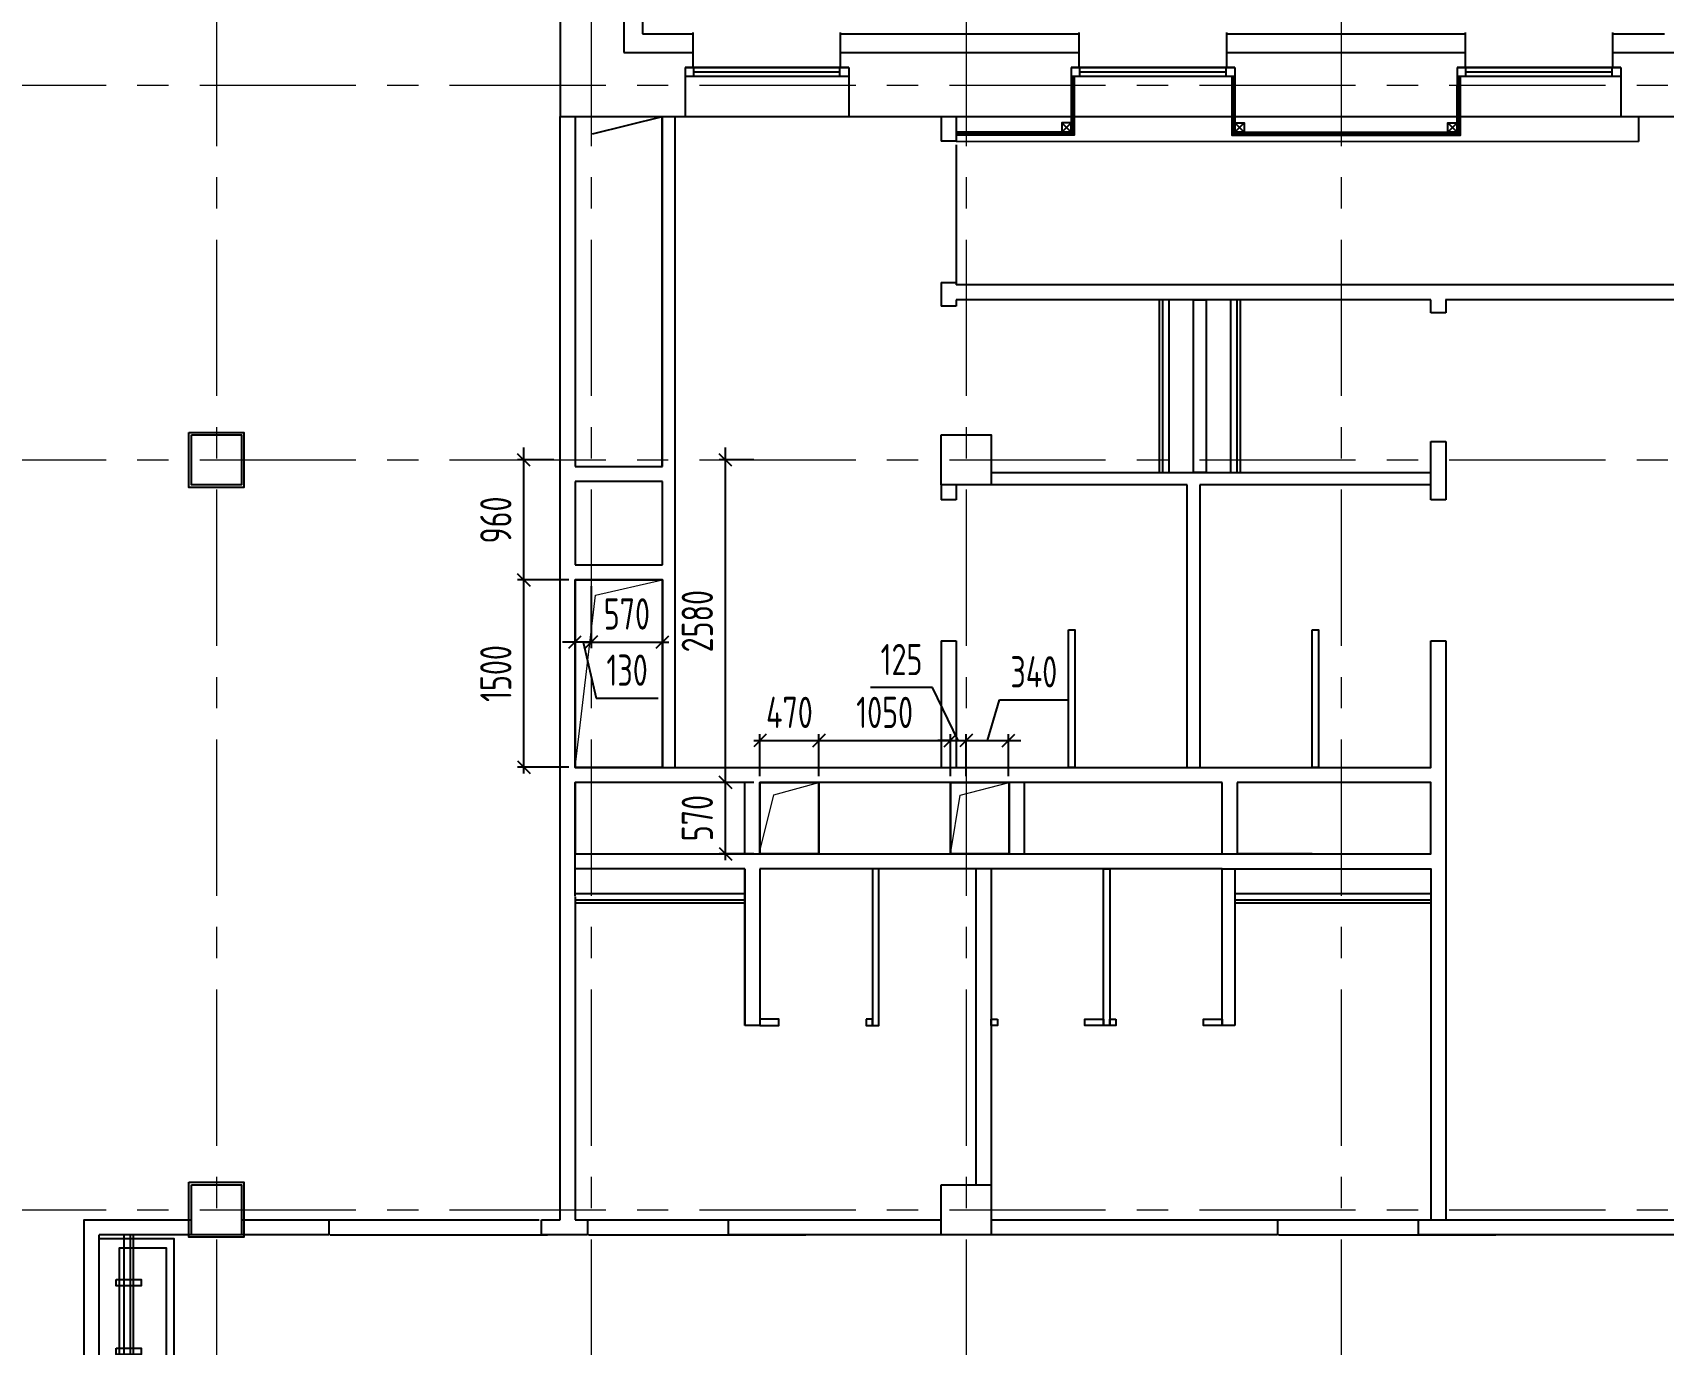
# Model space of a CAD drawing. Header units: millimetres. Extents: x 0 to 8967983, y -224399 to 13801.
# Drawn here: x 64122 to 77173, y -182259 to -171761 of the extents above; entities that cross this region are included whole.
import ezdxf
from ezdxf import colors
from ezdxf.entities.mleader import LeaderData, LeaderLine
from ezdxf.math import Vec2, Vec3

# ---------------------------------------------------------------- set-up
doc = ezdxf.new("R2010")
doc.units = ezdxf.units.MM
doc.header["$LTSCALE"] = 10
doc.linetypes.add('ADSK_Скрыто', pattern=[6, 3, -3])
doc.linetypes.add('CENTER', pattern=[2, 1.25, -0.25, 0.25, -0.25])
for name, color, linetype, lineweight in [('013', 7, 'Continuous', 13), ('АР_Оси', 142, 'Continuous', 9), ('Эвакуация', 7, 'Continuous', 9)]:
    doc.layers.add(name, color=color, linetype=linetype, lineweight=lineweight)
for name, color, linetype in [('АР_новое окно', 160, 'Continuous'), ('Архитектура', 251, 'Continuous'), ('М_проемы ОВ нч', 210, 'Continuous')]:
    doc.layers.add(name, color=color, linetype=linetype)
doc.layers.get('0').off()
doc.layers.get('0').freeze()
doc.styles.add('ISOCPEUR', font='isocpeur.TTF', dxfattribs={"width": 0.7})
doc.styles.add('ГОСТ 2.304', font='isocpeur.TTF', dxfattribs={"width": 0.7})
doc.dimstyles.new('СПДС', dxfattribs={"dimscale": 100, "dimtxt": 2.5, "dimasz": 1, "dimexe": 1.5, "dimexo": 0, "dimgap": 1, "dimtad": 1, "dimdec": 0, "dimrnd": 5, "dimtxsty": 'ГОСТ 2.304', "dimblk": 'OBLIQUE', "dimcen": 2.5, "dimdle": 1, "dimadec": 0, "dimazin": 2, "dimtfac": 0.75, "dimtdec": 0, "dimtmove": 1, "dimatfit": 3, "dimfxl": 1, "dimtolj": 1, "dimarcsym": 1})

# ---------------------------------------------------------------- blocks, each defined once
blk = doc.blocks.new('*U113')
at = {"layer": 'АР_новое окно', "lineweight": 20}
for p, q in [((0, 1310), (-70, 1310)), ((0, 0), (-70, 0))]:
    blk.add_line(p, q, dxfattribs=at)
at = {"layer": 'АР_новое окно'}
for p, q in [((-70, 1310), (-70, 0)), ((-70, 0), (-70, 1310)), ((0, 1310), (0, 0)), ((0, 1240), (-70, 1240)), ((-35, 1240), (-35, 70)), ((0, 70), (-70, 70))]:
    blk.add_line(p, q, dxfattribs=at)
blk = doc.blocks.new('раковина столовая 2')
for points in [[(970112, -22806), (970112, -17236), (969512, -17236), (969512, -22806)], [(969572, -22746), (969572, -17314), (969952, -17314), (969952, -22746)], [(969975, -17564), (969775, -17564), (969775, -17614), (969975, -17614)], [(969975, -18114), (969775, -18114), (969775, -18164), (969975, -18164)], [(969975, -18664), (969775, -18664), (969775, -18714), (969975, -18714)], [(969975, -19214), (969775, -19214), (969775, -19264), (969975, -19264)], [(969975, -19764), (969775, -19764), (969775, -19814), (969975, -19814)], [(969975, -20314), (969775, -20314), (969775, -20364), (969975, -20364)], [(969975, -20864), (969775, -20864), (969775, -20914), (969975, -20914)], [(969975, -21414), (969775, -21414), (969775, -21464), (969975, -21464)], [(969975, -21964), (969775, -21964), (969775, -22014), (969975, -22014)], [(969975, -22514), (969775, -22514), (969775, -22564), (969975, -22564)]]:
    blk.add_lwpolyline(points, close=True)
blk = doc.blocks.new('232_Отверстие_Задание_на_отверстие_в_перекрытии_Спр_v3 - Тип1_1_ОВ-3252124-310_В_ОП_01_0_000')
at = {"layer": 'Эвакуация', "linetype": 'ADSK_Скрыто', "true_color": 0xff8040}
blk.add_hatch(color=11, dxfattribs=at).paths.add_polyline_path([(-157, -285), (300, -285), (300, -283), (-300, -283), (-300, -285)])
at = {"layer": 'Эвакуация', "lineweight": 18}
for p, q in [((-300, 285), (-300, -285)), ((-300, 285), (-300, -285)), ((-300, -285), (-299, -283)), ((-300, -285), (300, -285)), ((300, -285), (300, -283))]:
    blk.add_line(p, q, dxfattribs=at)
at = {"layer": 'Эвакуация'}
for p, q in [((-300, -285), (-300, 285)), ((300, -285), (-300, -285)), ((300, -283), (300, -285))]:
    blk.add_line(p, q, dxfattribs=at)
blk = doc.blocks.new('_DOTSMALL')
at = {"color": 0, "linetype": 'ByBlock', "const_width": 0.5}
blk.add_lwpolyline([(-0.0625, 0, 1), (0.0625, 0, 1)], format="xyb", close=True, dxfattribs=at)
blk = doc.blocks.new('A$Ce02d65bd')
at = {"ltscale": 100}
for points in [[(0, 0), (0, 75), (75, 75), (75, 0), (0, 0)], [(0, 0), (75, 75)], [(0, 75), (75, 0)]]:
    blk.add_lwpolyline(points, dxfattribs=at)
blk = doc.blocks.new('_Oblique')
at = {"color": 0, "linetype": 'ByBlock', "lineweight": -2}
blk.add_line((-0.5, -0.5), (0.5, 0.5), dxfattribs=at)
blk = doc.blocks.new('*D308')
at = {"layer": '013', "color": 0, "linetype": 'ByBlock', "lineweight": -2, "transparency": 16777216}
for p, q in [((69667, -178383), (69667, -177711)), ((69893, -177761), (69617, -177761)), ((69893, -178333), (69617, -178333))]:
    blk.add_line(p, q, dxfattribs=at)
at = {"layer": 'Defpoints', "color": 0, "linetype": 'ByBlock', "transparency": 16777216}
for p in [(69667, -177761), (69943, -177761), (69943, -178333)]:
    blk.add_point(p, dxfattribs=at)
at = {"layer": '013', "color": 0, "linetype": 'ByBlock', "lineweight": -2, "transparency": 16777216, "xscale": 100, "yscale": 100, "zscale": 100}
for p, rotation in [((69667, -177761), 90), ((69667, -178333), 270)]:
    blk.add_blockref('_Oblique', p, dxfattribs=dict(at, rotation=rotation))
at = {"layer": '013', "color": 0, "linetype": 'ByBlock', "transparency": 16777216, "insert": (69442, -178047), "char_height": 250, "attachment_point": 5, "rotation": 90, "style": 'ГОСТ 2.304'}
blk.add_mtext('\\A1;570', dxfattribs=at)
blk = doc.blocks.new('*D309')
at = {"layer": '013', "color": 0, "linetype": 'ByBlock', "lineweight": -2, "transparency": 16777216}
for p, q in [((69893, -177426), (70465, -177426)), ((69943, -177711), (69943, -177376)), ((70415, -177711), (70415, -177376))]:
    blk.add_line(p, q, dxfattribs=at)
at = {"layer": 'Defpoints', "color": 0, "linetype": 'ByBlock', "transparency": 16777216}
for p in [(70415, -177426), (69943, -177761), (70415, -177761)]:
    blk.add_point(p, dxfattribs=at)
at = {"layer": '013', "color": 0, "linetype": 'ByBlock', "lineweight": -2, "transparency": 16777216, "xscale": 100, "yscale": 100, "zscale": 100, "rotation": 180}
blk.add_blockref('_Oblique', (69943, -177426), dxfattribs=at)
at = {"layer": '013', "color": 0, "linetype": 'ByBlock', "lineweight": -2, "transparency": 16777216, "xscale": 100, "yscale": 100, "zscale": 100}
blk.add_blockref('_Oblique', (70415, -177426), dxfattribs=at)
at = {"layer": '013', "color": 0, "linetype": 'ByBlock', "transparency": 16777216, "insert": (70179, -177201), "char_height": 250, "attachment_point": 5, "style": 'ГОСТ 2.304'}
blk.add_mtext('\\A1;470', dxfattribs=at)
blk = doc.blocks.new('*D331')
at = {"layer": '013', "color": 0, "linetype": 'ByBlock', "lineweight": -2, "transparency": 16777216}
for p, q in [((71325, -177003), (70827, -177003)), ((71530, -177426), (71325, -177003)), ((71467, -177426), (71367, -177426)), ((71467, -177711), (71467, -177376)), ((71467, -177426), (71593, -177426)), ((71467, -177426), (71593, -177426)), ((71593, -177711), (71593, -177376)), ((71593, -177426), (71693, -177426))]:
    blk.add_line(p, q, dxfattribs=at)
at = {"layer": 'Defpoints', "color": 0, "linetype": 'ByBlock', "transparency": 16777216}
for p in [(71593, -177426), (71467, -177761), (71593, -177761)]:
    blk.add_point(p, dxfattribs=at)
at = {"layer": '013', "color": 0, "linetype": 'ByBlock', "lineweight": -2, "transparency": 16777216, "xscale": 100, "yscale": 100, "zscale": 100}
blk.add_blockref('_Oblique', (71467, -177426), dxfattribs=at)
at = {"layer": '013', "color": 0, "linetype": 'ByBlock', "lineweight": -2, "transparency": 16777216, "xscale": 100, "yscale": 100, "zscale": 100, "rotation": 180}
blk.add_blockref('_Oblique', (71593, -177426), dxfattribs=at)
at = {"layer": '013', "color": 0, "linetype": 'ByBlock', "transparency": 16777216, "insert": (71076, -176778), "char_height": 250, "attachment_point": 5, "style": 'ГОСТ 2.304'}
blk.add_mtext('\\A1;125', dxfattribs=at)
blk = doc.blocks.new('*D332')
at = {"layer": '013', "color": 0, "linetype": 'ByBlock', "lineweight": -2, "transparency": 16777216}
for p, q in [((68413, -176141), (68004, -176141)), ((68054, -177689), (68054, -176091)), ((68413, -177639), (68004, -177639))]:
    blk.add_line(p, q, dxfattribs=at)
at = {"layer": 'Defpoints', "color": 0, "linetype": 'ByBlock', "transparency": 16777216}
for p in [(68054, -176141), (68463, -176141), (68463, -177639)]:
    blk.add_point(p, dxfattribs=at)
at = {"layer": '013', "color": 0, "linetype": 'ByBlock', "lineweight": -2, "transparency": 16777216, "xscale": 100, "yscale": 100, "zscale": 100}
for p, rotation in [((68054, -176141), 90), ((68054, -177639), 270)]:
    blk.add_blockref('_Oblique', p, dxfattribs=dict(at, rotation=rotation))
at = {"layer": '013', "color": 0, "linetype": 'ByBlock', "transparency": 16777216, "insert": (67829, -176890), "char_height": 250, "attachment_point": 5, "rotation": 90, "style": 'ГОСТ 2.304'}
blk.add_mtext('\\A1;1500', dxfattribs=at)
blk = doc.blocks.new('*D333')
at = {"layer": '013', "color": 0, "linetype": 'ByBlock', "lineweight": -2, "transparency": 16777216}
for p, q in [((68593, -176191), (68593, -176688)), ((69163, -176191), (69163, -176688)), ((68543, -176638), (69213, -176638))]:
    blk.add_line(p, q, dxfattribs=at)
at = {"layer": 'Defpoints', "color": 0, "linetype": 'ByBlock', "transparency": 16777216}
for p in [(68593, -176141), (69163, -176141), (69163, -176638)]:
    blk.add_point(p, dxfattribs=at)
at = {"layer": '013', "color": 0, "linetype": 'ByBlock', "lineweight": -2, "transparency": 16777216, "xscale": 100, "yscale": 100, "zscale": 100, "rotation": 180}
blk.add_blockref('_Oblique', (68593, -176638), dxfattribs=at)
at = {"layer": '013', "color": 0, "linetype": 'ByBlock', "lineweight": -2, "transparency": 16777216, "xscale": 100, "yscale": 100, "zscale": 100}
blk.add_blockref('_Oblique', (69163, -176638), dxfattribs=at)
at = {"layer": '013', "color": 0, "linetype": 'ByBlock', "transparency": 16777216, "insert": (68878, -176413), "char_height": 250, "attachment_point": 5, "style": 'ГОСТ 2.304'}
blk.add_mtext('\\A1;570', dxfattribs=at)
blk = doc.blocks.new('*D472')
at = {"layer": '013', "color": 0, "linetype": 'ByBlock', "lineweight": -2, "transparency": 16777216}
for p, q in [((68054, -176241), (68054, -175081)), ((68293, -175181), (68004, -175181)), ((68413, -176141), (68004, -176141))]:
    blk.add_line(p, q, dxfattribs=at)
at = {"layer": 'Defpoints', "color": 0, "linetype": 'ByBlock', "transparency": 16777216}
for p in [(68054, -175181), (68343, -175181), (68463, -176141)]:
    blk.add_point(p, dxfattribs=at)
at = {"layer": '013', "color": 0, "linetype": 'ByBlock', "lineweight": -2, "transparency": 16777216, "xscale": 100, "yscale": 100, "zscale": 100}
for p, rotation in [((68054, -175181), 90), ((68054, -176141), 270)]:
    blk.add_blockref('_Oblique', p, dxfattribs=dict(at, rotation=rotation))
at = {"layer": '013', "color": 0, "linetype": 'ByBlock', "transparency": 16777216, "insert": (67829, -175661), "char_height": 250, "attachment_point": 5, "rotation": 90, "style": 'ГОСТ 2.304'}
blk.add_mtext('\\A1;960', dxfattribs=at)
blk = doc.blocks.new('*D473')
at = {"layer": '013', "color": 0, "linetype": 'ByBlock', "lineweight": -2, "transparency": 16777216}
for p, q in [((68463, -176191), (68463, -176688)), ((68593, -176191), (68593, -176688)), ((68463, -176638), (68363, -176638)), ((68593, -176638), (68463, -176638)), ((68593, -176638), (68463, -176638)), ((68528, -176638), (68631, -177088)), ((68593, -176638), (68693, -176638)), ((68631, -177088), (69128, -177088))]:
    blk.add_line(p, q, dxfattribs=at)
at = {"layer": 'Defpoints', "color": 0, "linetype": 'ByBlock', "transparency": 16777216}
for p in [(68463, -176141), (68593, -176141), (68463, -176638)]:
    blk.add_point(p, dxfattribs=at)
at = {"layer": '013', "color": 0, "linetype": 'ByBlock', "lineweight": -2, "transparency": 16777216, "xscale": 100, "yscale": 100, "zscale": 100}
blk.add_blockref('_Oblique', (68463, -176638), dxfattribs=at)
at = {"layer": '013', "color": 0, "linetype": 'ByBlock', "lineweight": -2, "transparency": 16777216, "xscale": 100, "yscale": 100, "zscale": 100, "rotation": 180}
blk.add_blockref('_Oblique', (68593, -176638), dxfattribs=at)
at = {"layer": '013', "color": 0, "linetype": 'ByBlock', "transparency": 16777216, "insert": (68880, -176863), "char_height": 250, "attachment_point": 5, "style": 'ГОСТ 2.304'}
blk.add_mtext('\\A1;130', dxfattribs=at)
blk = doc.blocks.new('*D474')
at = {"layer": '013', "color": 0, "linetype": 'ByBlock', "lineweight": -2, "transparency": 16777216}
for p, q in [((70315, -177426), (71567, -177426)), ((70415, -177711), (70415, -177376)), ((71467, -177711), (71467, -177376))]:
    blk.add_line(p, q, dxfattribs=at)
at = {"layer": 'Defpoints', "color": 0, "linetype": 'ByBlock', "transparency": 16777216}
for p in [(71467, -177426), (70415, -177761), (71467, -177761)]:
    blk.add_point(p, dxfattribs=at)
at = {"layer": '013', "color": 0, "linetype": 'ByBlock', "lineweight": -2, "transparency": 16777216, "xscale": 100, "yscale": 100, "zscale": 100, "rotation": 180}
blk.add_blockref('_Oblique', (70415, -177426), dxfattribs=at)
at = {"layer": '013', "color": 0, "linetype": 'ByBlock', "lineweight": -2, "transparency": 16777216, "xscale": 100, "yscale": 100, "zscale": 100}
blk.add_blockref('_Oblique', (71467, -177426), dxfattribs=at)
at = {"layer": '013', "color": 0, "linetype": 'ByBlock', "transparency": 16777216, "insert": (70941, -177201), "char_height": 250, "attachment_point": 5, "style": 'ГОСТ 2.304'}
blk.add_mtext('\\A1;1050', dxfattribs=at)
blk = doc.blocks.new('*D475')
at = {"layer": '013', "color": 0, "linetype": 'ByBlock', "lineweight": -2, "transparency": 16777216}
for p, q in [((71763, -177426), (71860, -177101)), ((71860, -177101), (72410, -177101)), ((71493, -177426), (72032, -177426)), ((71593, -177711), (71593, -177376)), ((71932, -177711), (71932, -177376))]:
    blk.add_line(p, q, dxfattribs=at)
at = {"layer": 'Defpoints', "color": 0, "linetype": 'ByBlock', "transparency": 16777216}
for p in [(71932, -177426), (71593, -177761), (71932, -177761)]:
    blk.add_point(p, dxfattribs=at)
at = {"layer": '013', "color": 0, "linetype": 'ByBlock', "lineweight": -2, "transparency": 16777216, "xscale": 100, "yscale": 100, "zscale": 100, "rotation": 180}
blk.add_blockref('_Oblique', (71593, -177426), dxfattribs=at)
at = {"layer": '013', "color": 0, "linetype": 'ByBlock', "lineweight": -2, "transparency": 16777216, "xscale": 100, "yscale": 100, "zscale": 100}
blk.add_blockref('_Oblique', (71932, -177426), dxfattribs=at)
at = {"layer": '013', "color": 0, "linetype": 'ByBlock', "transparency": 16777216, "insert": (72135, -176876), "char_height": 250, "attachment_point": 5, "style": 'ГОСТ 2.304'}
blk.add_mtext('\\A1;340', dxfattribs=at)
blk = doc.blocks.new('*D476')
at = {"layer": '013', "color": 0, "linetype": 'ByBlock', "lineweight": -2, "transparency": 16777216}
for p, q in [((69667, -177861), (69667, -175081)), ((69893, -175181), (69617, -175181)), ((69893, -177761), (69617, -177761))]:
    blk.add_line(p, q, dxfattribs=at)
at = {"layer": 'Defpoints', "color": 0, "linetype": 'ByBlock', "transparency": 16777216}
for p in [(69667, -175181), (69943, -175181), (69943, -177761)]:
    blk.add_point(p, dxfattribs=at)
at = {"layer": '013', "color": 0, "linetype": 'ByBlock', "lineweight": -2, "transparency": 16777216, "xscale": 100, "yscale": 100, "zscale": 100}
for p, rotation in [((69667, -175181), 90), ((69667, -177761), 270)]:
    blk.add_blockref('_Oblique', p, dxfattribs=dict(at, rotation=rotation))
at = {"layer": '013', "color": 0, "linetype": 'ByBlock', "transparency": 16777216, "insert": (69442, -176471), "char_height": 250, "attachment_point": 5, "rotation": 90, "style": 'ГОСТ 2.304'}
blk.add_mtext('\\A1;2580', dxfattribs=at)

msp = doc.modelspace()

# ---------------------------------------------------------------- linework, layer by layer
at = {"layer": '013', "color": 1, "linetype": 'ByBlock'}
for points in [[(68463.3, -177640.8), (68627.6, -176262.8), (69163.5, -176140.8)], [(69935.6, -178333.1), (70054.2, -177862), (70414.7, -177761.2)], [(71467, -178332.7), (71545.1, -177863.4), (71938.2, -177760.8)]]:
    msp.add_lwpolyline(points, dxfattribs=at)
at = {"layer": 'АР_Оси', "linetype": 'CENTER', "ltscale": 100}
for p, q in [((65593.5, -165418.4), (65593.5, -218939.1)), ((68593.5, -165418.4), (68593.5, -218927.5)), ((71593.5, -165418.4), (71593.5, -218916)), ((74593.5, -165418.4), (74593.5, -218904.4)), ((41459.8, -172180.9), (116782.1, -172180.9)), ((41459.8, -175180.9), (116782.1, -175180.9)), ((41459.8, -175180.9), (116782.1, -175180.9)), ((41459.8, -181180.9), (116782.1, -181180.9))]:
    msp.add_line(p, q, dxfattribs=at)
at = {"layer": 'Архитектура', "lineweight": 25, "transparency": 33554684}
for p, q in [((68343.5, -171635.7), (68343.5, -172430.9)), ((68853.5, -171635.7), (68853.5, -171920.9)), ((69003.5, -171635.7), (69003.5, -171770.9)), ((69003.5, -171770.9), (69408.5, -171770.9)), ((70588.5, -171770.9), (72498.5, -171770.9)), ((73678.5, -171770.9), (75588.5, -171770.9)), ((76768.5, -171770.9), (77183.5, -171770.9)), ((68853.5, -171920.9), (69408.5, -171920.9)), ((69408.5, -172039.8), (69408.5, -171920.9)), ((70588.5, -171920.9), (72498.5, -171920.9)), ((70588.5, -172039.8), (70588.5, -171920.9)), ((72498.5, -172039.8), (72498.5, -171920.9)), ((73678.5, -171920.9), (75588.5, -171920.9)), ((73678.5, -172039.8), (73678.5, -171920.9)), ((75588.5, -172039.8), (75588.5, -171920.9)), ((76768.5, -171920.9), (77333.5, -171920.9)), ((76768.5, -172039.8), (76768.5, -171920.9)), ((69343.5, -172039.8), (69343.5, -172430.9)), ((69343.5, -172039.8), (69408.5, -172039.8)), ((70588.5, -172039.8), (70653.5, -172039.8)), ((70653.5, -172039.8), (70653.5, -172430.9)), ((72433.5, -172039.8), (72433.5, -172430.9)), ((72433.5, -172039.8), (72498.5, -172039.8)), ((73678.5, -172039.8), (73743.5, -172039.8)), ((73743.5, -172039.8), (73743.5, -172430.9)), ((73743.5, -172046.8), (73743.5, -172556.6)), ((75523.5, -172039.8), (75523.5, -172430.9)), ((75523.5, -172039.8), (75588.5, -172039.8)), ((76768.5, -172039.8), (76833.5, -172039.8)), ((76833.5, -172039.8), (76833.5, -172430.9)), ((68343.5, -172430.9), (69343.5, -172430.9)), ((68603.5, -172570.9), (69163.5, -172430.9)), ((69157.9, -172433.2), (69157.9, -175233.2)), ((69163.5, -175230.9), (69163.5, -172430.9)), ((69343.5, -172430.9), (70653.5, -172430.9)), ((70653.5, -172430.9), (72433.5, -172430.9)), ((72433.5, -172430.9), (73743.5, -172430.9)), ((73743.5, -172430.9), (75523.5, -172430.9)), ((75523.5, -172430.9), (76833.5, -172430.9)), ((76833.5, -172430.9), (77943.5, -172430.9)), ((76975.3, -172430.9), (76975.3, -172630.9)), ((71513.5, -172630.7), (76975.3, -172630.9)), ((71513.5, -172658.2), (71513.5, -173780.6)), ((77793.5, -173900.6), (75429.3, -173900.6)), ((69061.7, -176141.2), (69063.3, -176140.8)), ((68463.3, -177640.8), (68463.5, -177638.5)), ((69823.4, -177761.2), (68463.5, -177761.2)), ((71894, -177763.5), (71938.2, -177760.8)), ((69823.4, -178333.1), (74240.1, -178333.1)), ((66493.5, -181260.9), (68176.5, -181260.9)), ((68561.1, -181260.9), (70244.1, -181260.9)), ((74084.2, -181260.9), (75767.2, -181260.9)), ((66502, -181380.9), (68241.9, -181381.1)), ((68569.6, -181380.9), (70309.5, -181381.1)), ((74092.7, -181380.9), (75832.6, -181381.1))]:
    msp.add_line(p, q, dxfattribs=at)
for points in [[(69408.5, -171920.9), (69408.5, -171760.9)], [(70588.5, -171920.9), (70588.5, -171760.9)], [(72498.5, -171920.9), (72498.5, -171760.9)], [(73678.5, -171920.9), (73678.5, -171760.9)], [(75588.5, -171920.9), (75588.5, -171760.9)], [(76768.5, -171920.9), (76768.5, -171760.9)], [(72433.5, -172109.8), (72433.5, -172556.6), (71513.5, -172556.6)], [(72458.5, -172109.8), (72458.5, -172581.6), (71513.5, -172581.6)], [(72446, -172109.8), (72446, -172569.1), (71513.5, -172569.1)], [(73718.5, -172109.8), (73718.5, -172581.6), (75548.5, -172581.6), (75548.5, -172109.8)], [(73731, -172109.8), (73731, -172569.1), (75536, -172569.1), (75536, -172109.8)], [(73743.5, -172039.8), (73743.5, -172556.6), (75523.5, -172556.6), (75523.5, -172178.7)], [(68343.5, -181260.9), (68343.5, -172430.9)], [(68463.5, -172430.9), (68463.5, -173329.5)], [(68463.5, -172430.9), (68463.5, -175233.2)], [(69163.5, -175233.2), (69163.5, -172430.9)], [(69263.5, -177641.2), (69263.5, -172430.9)], [(71393.5, -172430.9), (71393.5, -172630.7)], [(71513.4, -172430.9), (71513.5, -172630.7)], [(71513.5, -172630.7), (71393.5, -172630.7)], [(71393.5, -173760.7), (71513.5, -173760.7)], [(71393.5, -173760.7), (71393.5, -173950.9)], [(71513.5, -173760.7), (71513.5, -173780.6)], [(77793.5, -175380.9), (77913.5, -175380.9), (77913.5, -173780.6), (71513.5, -173780.6)], [(71513.5, -173950.9), (71393.5, -173950.9)], [(75313.4, -173900.6), (71513.5, -173900.6)], [(71513.5, -173900.6), (71513.5, -173950.9)], [(73140.6, -175280.8), (73140.6, -173900.6)], [(73165.6, -173900.6), (73165.6, -175280.8)], [(73215.6, -173900.6), (73215.6, -175280.8)], [(73711.3, -175280.9), (73711.3, -173900.6)], [(73761.3, -175280.9), (73761.3, -173900.6)], [(73787.5, -173900.6), (73787.5, -175280.9)], [(75313.4, -174002.4), (75313.4, -173900.6)], [(75433.4, -173900.6), (75433.4, -174002.4)], [(75433.4, -174002.4), (75313.4, -174002.4)], [(75313.4, -175499.2), (75313.4, -175032.4)], [(75313.4, -175032.4), (75433.4, -175032.4)], [(75433.4, -175032.4), (75433.4, -175499.2)], [(68463.5, -175233.2), (69163.5, -175233.2)], [(68463.5, -175353.2), (68463.5, -176020.8)], [(69163.5, -175353.2), (68463.5, -175353.2)], [(69163.5, -176020.8), (69163.5, -175353.2)], [(71393.5, -175380.9), (71393.5, -175499.2)], [(71513.5, -175380.9), (71513.5, -175499.2)], [(71793.5, -175280.9), (73463.5, -175280.9)], [(73363.5, -175380.9), (71793.5, -175380.9)], [(73363.5, -177641.2), (73363.5, -175380.9)], [(73463.5, -175280.9), (75313.4, -175280.9)], [(73463.5, -175380.9), (73463.5, -177641.2)], [(75313.4, -175380.9), (73463.5, -175380.9)], [(71513.5, -175499.2), (71393.5, -175499.2)], [(75433.4, -175499.2), (75313.4, -175499.2)], [(68463.5, -176020.8), (69163.5, -176020.8)], [(68463.5, -176140.8), (68463.5, -177641.2)], [(69163.5, -176140.8), (68463.5, -176140.8)], [(69163.5, -177641.2), (69163.5, -176140.8)], [(68463.5, -177641.2), (75313.5, -177641.2), (75313.4, -176629.2)], [(71393.4, -176629.2), (71393.5, -177641.2)], [(71393.5, -176629.2), (71513.5, -176629.2)], [(71513.5, -176629.2), (71513.5, -177641.2)], [(75313.4, -176629.2), (75433.4, -176629.2)], [(75433.5, -176629.2), (75433.5, -181260.9)], [(68463.5, -177641.2), (68803, -177641.2)], [(68923, -177641.2), (71393.5, -177641.2)], [(71513.5, -177641.2), (75313.5, -177641.2)], [(68463.5, -178672.8), (68463.5, -177761.2)], [(69823.4, -177761.2), (68463.5, -177761.2), (68463.5, -178333.1), (69823.4, -178333.1)], [(69823.4, -178333.1), (69823.4, -177761.2)], [(69943.4, -177761.2), (69943.4, -178333.1)], [(73643.4, -177761.2), (69943.4, -177761.2)], [(71938.2, -178333), (71938.2, -177761.2)], [(72058.2, -177761.2), (72058.2, -178333.1)], [(73643.4, -178333), (73643.4, -177761.2)], [(75313.5, -177761.2), (73763.4, -177761.2)], [(73763.4, -177761.2), (73763.4, -178333.1)], [(73763.4, -178333.1), (75313.5, -178333.1), (75313.5, -177761.2), (73763.4, -177761.2)], [(69943.4, -178333.1), (72914.9, -178333.1)], [(72638.4, -178333), (73643.4, -178333)], [(69823.4, -178453.1), (68463.5, -178453.1)], [(69823.4, -178453), (69823.4, -179705.4)], [(69823.4, -179705.4), (69823.4, -178453.1)], [(73643.4, -178453), (69943.4, -178453)], [(69943.4, -178453.1), (69943.4, -179705.4)], [(71673.5, -180980.9), (71673.4, -178453)], [(71793.4, -178453), (71793.4, -180980.9)], [(73643.4, -179705.4), (73643.4, -178453)], [(73643.4, -178453.1), (75313.5, -178453), (75313.5, -181260.9)], [(73643.4, -178453.1), (73643.4, -178453)], [(73743.4, -178453.1), (73743.4, -179705.4)], [(69823.4, -178653.3), (68463.4, -178653.3)], [(75317.4, -178653.3), (73743.4, -178653.3)], [(69823.4, -178728.3), (68463.4, -178728.3)], [(68463.5, -178675.8), (68463.5, -181260.9)], [(69823.4, -178703.3), (68463.4, -178703.3)], [(75317.4, -178703.3), (73743.4, -178703.3)], [(75317.4, -178728.3), (73743.4, -178728.3)], [(69943.4, -179705.4), (69823.4, -179705.4)], [(73743.4, -179705.4), (73643.4, -179705.4)], [(64534, -184774.4), (64534, -181260.9), (65393.4, -181260.9)], [(65793.5, -181260.9), (66493.5, -181260.9)], [(66493.5, -181260.9), (66493.5, -181380.9)], [(68193.5, -181380.9), (68193.5, -181260.9)], [(68193.5, -181260.9), (68343.5, -181260.9)], [(68463.5, -181260.9), (68562.4, -181260.9)], [(68562.4, -181260.9), (68562.4, -181380.9)], [(69692.4, -181260.9), (71393.5, -181260.9)], [(69692.4, -181380.9), (69692.4, -181260.9)], [(71793.5, -181260.9), (74084.2, -181260.9)], [(74084.2, -181260.9), (74084.2, -181380.9)], [(75214.2, -181260.9), (75313.5, -181260.9)], [(75214.2, -181380.9), (75214.2, -181260.9)], [(75433.5, -181260.9), (77393.5, -181260.9)], [(65393.5, -181380.9), (64653.8, -181380.9)], [(64653.8, -186980.9), (64653.8, -181380.9)], [(64853, -181380.9), (64853.1, -186980.9)], [(64903, -181380.9), (64903.1, -186980.9)], [(64928, -181380.9), (64928.1, -186980.9)], [(66493.5, -181380.9), (65793.5, -181380.9)], [(68562.4, -181380.9), (68193.5, -181380.9)], [(71393.5, -181380.9), (69692.4, -181380.9)], [(74084.2, -181380.9), (71793.5, -181380.9)], [(77393.5, -181380.9), (75214.2, -181380.9)]]:
    msp.add_lwpolyline(points, dxfattribs=at)
for points in [[(73413.5, -173900.6), (73513.5, -173900.6), (73513.5, -175280.9), (73413.5, -175280.9)], [(65373.5, -174960.9), (65813.5, -174960.9), (65813.5, -175400.9), (65373.5, -175400.9)], [(65393.5, -174980.9), (65793.5, -174980.9), (65793.5, -175380.9), (65393.5, -175380.9)], [(71393.5, -174980.9), (71793.5, -174980.9), (71793.5, -175380.9), (71393.5, -175380.9)], [(72413.5, -176540.6), (72463.5, -176540.6), (72463.5, -177641.2), (72413.5, -177641.2)], [(74363.5, -176540.6), (74413.5, -176540.6), (74413.5, -177641.2), (74363.5, -177641.2)], [(70893.4, -178453.1), (70843.4, -178453.1), (70843.4, -179705.4), (70893.4, -179705.4)], [(72693.4, -178453), (72743.4, -178453), (72743.4, -179705.4), (72693.4, -179705.4)], [(69943.4, -179655.4), (69943.4, -179705.4), (70093, -179705.4), (70093, -179655.4)], [(70793, -179655.4), (70793, -179705.4), (70843.4, -179705.4), (70843.4, -179655.4)], [(71843.9, -179655.4), (71843.9, -179705.4), (71793.5, -179705.4), (71793.5, -179655.4)], [(72693.4, -179655.4), (72693.4, -179705.4), (72543.9, -179705.4), (72543.9, -179655.4)], [(72791.9, -179655.4), (72791.9, -179705.4), (72743.4, -179705.4), (72743.4, -179655.4)], [(73643.4, -179655.4), (73643.4, -179705.4), (73491.9, -179705.4), (73491.9, -179655.4)], [(65373.5, -180960.9), (65813.5, -180960.9), (65813.5, -181400.9), (65373.5, -181400.9)], [(65393.5, -180980.9), (65793.5, -180980.9), (65793.5, -181380.9), (65393.5, -181380.9)], [(71393.5, -180980.9), (71793.5, -180980.9), (71793.5, -181380.9), (71393.5, -181380.9)]]:
    msp.add_lwpolyline(points, close=True, dxfattribs=at)
at = {"layer": 'М_проемы ОВ нч', "color": 1, "linetype": 'ByBlock', "lineweight": 30}
for points in [[(69163.5, -177641.2), (68463.5, -177641.2), (68463.5, -176140.8), (69163.5, -176140.8)], [(69943.4, -178333.1), (70414.7, -178333.1), (70414.7, -177761.2), (69943.4, -177761.2)], [(71467, -178332.7), (71938.2, -178332.7), (71938.2, -177760.8), (71467, -177760.8)]]:
    msp.add_lwpolyline(points, close=True, dxfattribs=at)

# ---------------------------------------------------------------- block references
at = {"layer": 'Архитектура', "lineweight": 25, "transparency": 33554684, "xscale": -1, "rotation": 90}
for p in [(70653.5, -172109.8), (73743.5, -172109.8), (76833.5, -172109.8)]:
    msp.add_blockref('*U113', p, dxfattribs=at)
at = {"layer": 'Архитектура', "lineweight": 25, "transparency": 33554684, "xscale": -1}
for name, p in [('A$Ce02d65bd', (72433.5, -172556.6)), ('раковина столовая 2', (1034765.5, -164174.8))]:
    msp.add_blockref(name, p, dxfattribs=at)
at = {"layer": 'Архитектура', "lineweight": 25, "transparency": 33554684}
for name, p in [('A$Ce02d65bd', (73743.5, -172556.6)), ('A$Ce02d65bd', (75448.5, -172556.6)), ('232_Отверстие_Задание_на_отверстие_в_перекрытии_Спр_v3 - Тип1_1_ОВ-3252124-310_В_ОП_01_0_000', (74063.2, -178046.2))]:
    msp.add_blockref(name, p, dxfattribs=at)

# ---------------------------------------------------------------- dimensions: what is measured, and where the dimension line sits
at = {"layer": '013', "color": 1, "linetype": 'ByBlock'}
for base, p1, p2, override, picture, middle in [((68054, -175180.9), (68463.5, -176140.8), (68343.5, -175180.9), {"dimexe": 0.5, "dimexo": 0.5}, '*D472', (67829, -175660.9)), ((69666.5, -175180.9), (69943.4, -177761.2), (69943.4, -175180.9), {"dimexe": 0.5, "dimexo": 0.5}, '*D476', (69441.5, -176471.1)), ((68054, -176140.8), (68463.5, -177638.5), (68463.5, -176140.8), {"dimasz": 1, "dimexe": 0.5, "dimexo": 0.5, "dimrnd": 5, "dimdle": 0.5}, '*D332', (67829, -176889.7)), ((69666.5, -177761.2), (69943.4, -178333.1), (69943.4, -177761.2), {"dimexe": 0.5, "dimexo": 0.5, "dimdle": 0.5}, '*D308', (69441.5, -178047.2))]:
    dim = msp.add_linear_dim(base=base, p1=p1, p2=p2, angle=90, dimstyle='СПДС', override=override, dxfattribs=at)
    dim.commit()
    dim.dimension.update_dxf_attribs({"geometry": picture, "text_midpoint": middle})
for base, p1, p2, override, picture, middle in [((68463.5, -176637.8), (68593.5, -176140.8), (68463.5, -176140.8), {"dimexe": 0.5, "dimexo": 0.5}, '*D473', (68731, -177087.8)), ((71593.4534, -177425.5965), (71466.9679, -177760.8489), (71593.4534, -177760.8471), {"dimexe": 0.5, "dimexo": 0.5, "dimdle": 0.5}, '*D331', (71224.8392, -177003.0609)), ((70414.7, -177426), (69943.4, -177761.2), (70414.7, -177761.2), {"dimexe": 0.5, "dimexo": 0.5, "dimdle": 0.5}, '*D309', (70179.1, -177426))]:
    dim = msp.add_linear_dim(base=base, p1=p1, p2=p2, dimstyle='СПДС', override=override, dxfattribs=at)
    dim.commit()
    dim.dimension.update_dxf_attribs({"geometry": picture, "text_midpoint": middle, "dimtype": 160})
for base, p1, p2, override, picture, middle in [((69163.5, -176637.8), (68593.5, -176140.8), (69163.5, -176140.8), {"dimexe": 0.5, "dimexo": 0.5, "dimdle": 0.5}, '*D333', (68878.5, -176412.8)), ((71931.8, -177425.6), (71593.5, -177761.2), (71931.8, -177761.2), {"dimexe": 0.5, "dimexo": 0.5}, '*D475', (71960.1, -176875.6)), ((71467, -177425.6), (70414.7, -177761.2), (71467, -177761.2), {"dimexe": 0.5, "dimexo": 0.5}, '*D474', (70940.8, -177200.6))]:
    dim = msp.add_linear_dim(base=base, p1=p1, p2=p2, dimstyle='СПДС', override=override, dxfattribs=at)
    dim.commit()
    dim.dimension.update_dxf_attribs({"geometry": picture, "text_midpoint": middle})

# ---------------------------------------------------------------- leaders
at = {"layer": 'Архитектура', "lineweight": 25, "transparency": 33554684}
ml = msp.add_multileader_mtext('Standard', dxfattribs=at)
ml.set_content('0,000', color=256, style='ISOCPEUR')
ml.set_leader_properties(color=256, linetype='Continuous', lineweight=-1)
ml.set_arrow_properties(name='DOTSMALL')
ml.build(insert=Vec2(0, 0))
ml.multileader.update_dxf_attribs({"has_text_frame": 1, "text_left_attachment_type": 4, "text_right_attachment_type": 4, "dogleg_length": 100, "arrow_head_size": 180})
ctx = ml.context
ctx.base_point, ctx.char_height, ctx.arrow_head_size, ctx.landing_gap_size, ctx.plane_origin = Vec3(109227.8, -179824.1, 0), 250, 180, 50, Vec3(109146.4, -181025, 0)
ctx.left_attachment, ctx.right_attachment = 4, 4
notes = []
notes.append((ctx, [(0, (0, 0, 0), (0, 0), (1, 0), 1, [])]))
ctx.mtext.insert, ctx.mtext.width, ctx.mtext.line_spacing_style, ctx.mtext.flow_direction = Vec3(109277.8, -179424.1, 0), 852.697, 2, 5
ml = msp.add_multileader_mtext('Standard', dxfattribs=at)
ml.set_content('0,000', color=256, style='ISOCPEUR')
ml.set_leader_properties(color=256, linetype='Continuous', lineweight=-1)
ml.set_arrow_properties(name='DOTSMALL')
ml.build(insert=Vec2(0, 0))
ml.multileader.update_dxf_attribs({"has_text_frame": 1, "text_left_attachment_type": 4, "text_right_attachment_type": 4, "dogleg_length": 100, "arrow_head_size": 180})
ctx = ml.context
ctx.base_point, ctx.char_height, ctx.arrow_head_size, ctx.landing_gap_size, ctx.plane_origin = Vec3(93570.6, -179043.5, 0), 250, 180, 50, Vec3(91409.4, -179568.1, 0)
ctx.left_attachment, ctx.right_attachment = 4, 4
notes.append((ctx, [(0, (0, 0, 0), (0, 0), (1, 0), 1, [])]))
ctx.mtext.insert, ctx.mtext.width, ctx.mtext.line_spacing_style, ctx.mtext.flow_direction = Vec3(93620.6, -178643.5, 0), 852.697, 2, 5
ml = msp.add_multileader_mtext('Standard', dxfattribs=at)
ml.set_content('-2,650', color=256, style='ISOCPEUR')
ml.set_leader_properties(color=256, linetype='Continuous', lineweight=-1)
ml.set_arrow_properties(name='DOTSMALL')
ml.build(insert=Vec2(0, 0))
ml.multileader.update_dxf_attribs({"has_text_frame": 1, "text_left_attachment_type": 4, "text_right_attachment_type": 4, "dogleg_length": 100, "arrow_head_size": 180})
ctx = ml.context
ctx.base_point, ctx.char_height, ctx.arrow_head_size, ctx.landing_gap_size, ctx.plane_origin = Vec3(97964.9, -185922.1), 250, 180, 50, Vec3(95803.7, -186513.4)
ctx.left_attachment, ctx.right_attachment = 4, 4
notes.append((ctx, [(0, (0, 0, 0), (0, 0), (1, 0), 1, [])]))
ctx.mtext.insert, ctx.mtext.width, ctx.mtext.line_spacing_style, ctx.mtext.flow_direction = Vec3(98014.9, -185588.8), 852.697, 2, 5
ml = msp.add_multileader_mtext('Standard', dxfattribs=at)
ml.set_content('{\\W0.8;-2,250}', color=256, style='ISOCPEUR')
ml.set_leader_properties(color=256, linetype='Continuous', lineweight=-1)
ml.set_arrow_properties(name='DOTSMALL')
ml.build(insert=Vec2(0, 0))
ml.multileader.update_dxf_attribs({"has_text_frame": 1, "text_left_attachment_type": 4, "text_right_attachment_type": 4, "dogleg_length": 100, "arrow_head_size": 180})
ctx = ml.context
ctx.base_point, ctx.char_height, ctx.arrow_head_size, ctx.landing_gap_size, ctx.plane_origin = Vec3(69101.2, -196521.6), 250, 180, 50, Vec3(68896.1, -197241.9)
ctx.left_attachment, ctx.right_attachment = 4, 4
notes.append((ctx, [(0, (0, 0, 0), (0, 0), (1, 0), 1, [])]))
ctx.mtext.insert, ctx.mtext.width, ctx.mtext.defined_height, ctx.mtext.line_spacing_style, ctx.mtext.flow_direction = Vec3(69151.2, -196188.3), 769.989, 343.9, 2, 5
ml = msp.add_multileader_mtext('Standard', dxfattribs=at)
ml.set_content('%%P0,000', color=256, style='ISOCPEUR')
ml.set_leader_properties(color=256, linetype='Continuous', lineweight=-1)
ml.set_arrow_properties(name='DOTSMALL')
ml.build(insert=Vec2(0, 0))
ml.multileader.update_dxf_attribs({"has_text_frame": 1, "text_left_attachment_type": 4, "text_right_attachment_type": 4, "dogleg_length": 100, "arrow_head_size": 180})
ctx = ml.context
ctx.base_point, ctx.char_height, ctx.arrow_head_size, ctx.landing_gap_size, ctx.plane_origin = Vec3(112176.9, -179831.6), 250, 180, 50, Vec3(109105.9, -181421.1)
ctx.left_attachment, ctx.right_attachment = 4, 4
notes.append((ctx, [(0, (0, 0, 0), (0, 0), (1, 0), 1, [])]))
ctx.mtext.insert, ctx.mtext.width, ctx.mtext.line_spacing_style, ctx.mtext.flow_direction = Vec3(112226.9, -179498.3), 852.697, 2, 5
ml = msp.add_multileader_mtext('Standard', dxfattribs=at)
ml.set_content('%%P0,000', color=256, style='ISOCPEUR')
ml.set_leader_properties(color=256, linetype='Continuous', lineweight=-1)
ml.set_arrow_properties(name='DOTSMALL')
ml.build(insert=Vec2(0, 0))
ml.multileader.update_dxf_attribs({"has_text_frame": 1, "text_left_attachment_type": 4, "text_right_attachment_type": 4, "dogleg_length": 100, "arrow_head_size": 180})
ctx = ml.context
ctx.base_point, ctx.char_height, ctx.arrow_head_size, ctx.landing_gap_size, ctx.plane_origin = Vec3(75855.9, -202520.9), 250, 180, 50, Vec3(72784.8, -204110.5)
ctx.left_attachment, ctx.right_attachment = 4, 4
notes.append((ctx, [(0, (0, 0, 0), (0, 0), (1, 0), 1, [])]))
ctx.mtext.insert, ctx.mtext.width, ctx.mtext.line_spacing_style, ctx.mtext.flow_direction = Vec3(75905.9, -202187.6), 852.697, 2, 5
ml = msp.add_multileader_mtext('Standard', dxfattribs=at)
ml.set_content('+2,100', color=256, style='ISOCPEUR')
ml.set_leader_properties(color=256, linetype='Continuous', lineweight=-1)
ml.set_arrow_properties(name='DOTSMALL')
ml.build(insert=Vec2(0, 0))
ml.multileader.update_dxf_attribs({"has_text_frame": 1, "text_left_attachment_type": 4, "text_right_attachment_type": 4, "dogleg_length": 100, "arrow_head_size": 180})
ctx = ml.context
ctx.base_point, ctx.char_height, ctx.arrow_head_size, ctx.landing_gap_size, ctx.plane_origin = Vec3(108644.7, -173339.4, 0), 250, 180, 50, Vec3(108563.3, -174607, 0)
ctx.left_attachment, ctx.right_attachment = 4, 4
notes.append((ctx, [(0, (0, 0, 0), (0, 0), (1, 0), 1, [])]))
ctx.mtext.insert, ctx.mtext.width, ctx.mtext.line_spacing_style, ctx.mtext.flow_direction = Vec3(108694.7, -173006.1, 0), 852.697, 2, 5
ml = msp.add_multileader_mtext('Standard', dxfattribs=at)
ml.set_content('%%P0,000', color=256, style='ISOCPEUR')
ml.set_leader_properties(color=256, linetype='Continuous', lineweight=-1)
ml.set_arrow_properties(name='DOTSMALL')
ml.build(insert=Vec2(0, 0))
ml.multileader.update_dxf_attribs({"has_text_frame": 1, "text_left_attachment_type": 4, "text_right_attachment_type": 4, "dogleg_length": 100, "arrow_head_size": 180})
ctx = ml.context
ctx.base_point, ctx.char_height, ctx.arrow_head_size, ctx.landing_gap_size, ctx.plane_origin = Vec3(73396.1, -204238.8), 250, 180, 50, Vec3(70277.3, -203473.6)
ctx.left_attachment, ctx.right_attachment = 4, 4
notes.append((ctx, [(0, (0, 0, 0), (0, 0), (1, 0), 1, [])]))
ctx.mtext.insert, ctx.mtext.width, ctx.mtext.line_spacing_style, ctx.mtext.flow_direction = Vec3(73446.1, -203905.4), 852.697, 2, 5
ml = msp.add_multileader_mtext('Standard', dxfattribs=at)
ml.set_content('Л.3', color=256, style='ISOCPEUR')
ml.set_leader_properties(color=256, linetype='Continuous', lineweight=-1)
ml.set_arrow_properties(name='DOTSMALL')
ml.build(insert=Vec2(0, 0))
ml.multileader.update_dxf_attribs({"has_text_frame": 1, "text_left_attachment_type": 4, "text_right_attachment_type": 4, "dogleg_length": 100, "arrow_head_size": 180})
ctx = ml.context
ctx.base_point, ctx.char_height, ctx.arrow_head_size, ctx.landing_gap_size, ctx.plane_origin = Vec3(73917.9, -204990.7), 250, 180, 50, Vec3(98695.6, -215170.2)
ctx.left_attachment, ctx.right_attachment = 4, 4
notes.append((ctx, [(0, (0, 0, 0), (0, 0), (1, 0), 1, [])]))
ctx.mtext.insert, ctx.mtext.width, ctx.mtext.line_spacing_style, ctx.mtext.flow_direction = Vec3(73967.9, -204657.4), 852.697, 2, 5
ml = msp.add_multileader_mtext('Standard', dxfattribs=at)
ml.set_content('Л.5', color=256, style='ISOCPEUR')
ml.set_leader_properties(color=256, linetype='Continuous', lineweight=-1)
ml.set_arrow_properties(name='DOTSMALL')
ml.build(insert=Vec2(0, 0))
ml.multileader.update_dxf_attribs({"has_text_frame": 1, "text_left_attachment_type": 4, "text_right_attachment_type": 4, "dogleg_length": 100, "arrow_head_size": 180})
ctx = ml.context
ctx.base_point, ctx.char_height, ctx.arrow_head_size, ctx.landing_gap_size, ctx.plane_origin = Vec3(108596.3, -175873.7), 250, 180, 50, Vec3(133832.2, -187496.8)
ctx.left_attachment, ctx.right_attachment = 4, 4
notes.append((ctx, [(0, (0, 0, 0), (0, 0), (1, 0), 1, [])]))
ctx.mtext.insert, ctx.mtext.width, ctx.mtext.line_spacing_style, ctx.mtext.flow_direction = Vec3(108646.3, -175540.3), 852.697, 2, 5
for ctx, leaders in notes:
    for number, flags, end, landing, length, lines in leaders:
        leader = LeaderData()
        leader.index, (leader.has_last_leader_line, leader.has_dogleg_vector, leader.attachment_direction) = number, flags
        leader.last_leader_point, leader.dogleg_vector, leader.dogleg_length = Vec3(end), Vec3(landing), length
        for number, points, colour, breaks in lines:
            line = LeaderLine()
            line.index, line.vertices, line.color, line.breaks = number, Vec3.list(points), colors.encode_raw_color(colour), breaks
            leader.lines.append(line)
        ctx.leaders.append(leader)

doc.saveas('drawing.dxf')
